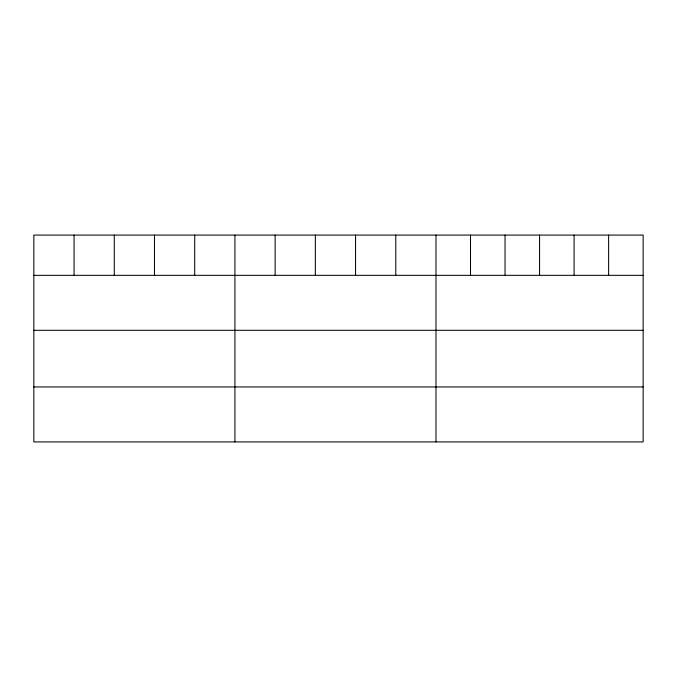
<?xml version="1.0" encoding="UTF-8"?>
<svg xmlns="http://www.w3.org/2000/svg" width="677" height="677" viewBox="0 0 677 677"><rect width="100%" height="100%" fill="white"/><g stroke="black" fill="none" stroke-linecap="round" stroke-linejoin="round"><path stroke-width="1.02" d="M643.15 275.336L643.15 441.92L33.85 441.92L33.85 235.08L643.15 235.08L643.15 275.336L33.85 275.336M33.85 330.308L643.15 330.308M33.85 386.948L643.15 386.948M608.623 235.08L608.623 275.336M574.096 235.08L574.096 275.336M539.569 235.08L539.569 275.336M505.042 235.08L505.042 275.336M470.515 235.08L470.515 275.336M435.988 235.08L435.988 441.92M395.774 235.08L395.774 275.336M355.56 235.08L355.56 275.336M315.347 235.08L315.347 275.336M275.133 235.08L275.133 275.336M234.919 235.08L234.919 441.92M194.705 235.08L194.705 275.336M154.491 235.08L154.491 275.336M114.278 235.08L114.278 275.336M74.064 235.08L74.064 275.336"/></g></svg>
